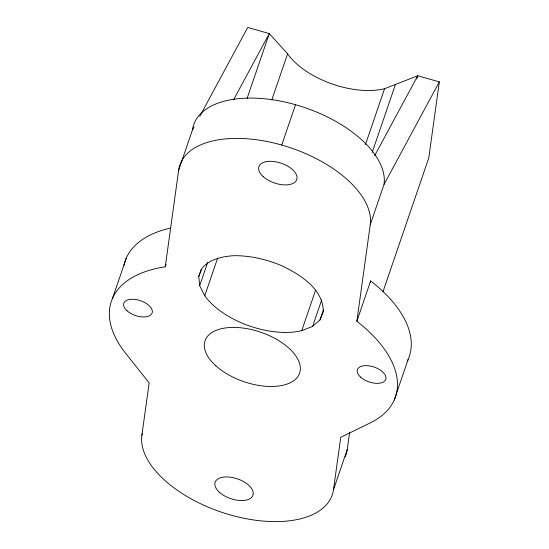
<?xml version="1.0" encoding="UTF-8"?>
<svg xmlns="http://www.w3.org/2000/svg" width="549" height="549" viewBox="0 0 549 549"><rect width="100%" height="100%" fill="white"/><g stroke="black" fill="none" stroke-linecap="round" stroke-linejoin="round"><path stroke-width="0.82" d="M349.624 432.516L347.277 449.432L333.476 489.749A99.966 52.23 18.9 0 1 230.402 514.962A99.966 52.23 18.9 0 1 141.868 435.309L149.15 382.873L126.304 354.139A135.205 70.643 18.9 0 1 165.249 266.807L166.079 264.392M165.249 266.807L178.645 170.259L192.452 129.935L194.072 126.922M333.476 489.749L340.751 437.313L369.532 423.245A135.205 70.643 18.9 0 0 356.85 321.247L370.246 224.699L384.053 184.375L439.324 81.89L417.755 75.762L384.568 88.725A64.974 33.949 18.9 0 1 287.587 53.829L269.291 33.578L247.723 27.45L199.767 116.374M370.479 282.213L370.657 280.93A135.205 70.643 18.9 0 1 407.358 361.118M439.324 81.89L428.769 157.988L383.03 291.574M112.579 298.189L126.387 257.872M247.112 98.346L269.291 33.578L233.524 99.891M141.868 435.309L142.424 433.696M198.779 276.339L202.128 268.118C210.034 258.874 222.441 256.452 234.011 255.669C250.454 255.573 266.601 259.389 281.733 265.689C300.159 274.726 323.203 288.589 323.32 311.722L319.978 319.943L312.614 326.394L301.737 330.642A64.974 33.949 18.9 0 1 204.756 295.746L199.678 285.761L198.779 276.339L200.989 269.882M199.678 285.761L207.687 262.374M204.756 295.746L217.459 258.654M271.782 99.98L287.587 53.829M178.645 170.259A99.966 52.23 18.9 0 1 281.719 145.039L295.527 104.722A99.966 52.23 18.9 0 1 384.053 184.375M301.737 330.642L315.593 290.188M365.449 144.552L384.568 88.725M312.614 326.394L321.728 299.781M372.153 152.485L395.438 84.477M319.978 319.943L323.567 309.458M416.643 79.001L417.755 75.762L374.672 155.642M356.85 321.247L370.657 280.93M394.244 399.981L408.044 359.664M123.923 265.538A135.205 70.643 18.9 0 1 170.526 228.082M281.719 145.039A99.966 52.23 18.9 0 1 370.246 224.699M192.452 129.935A99.966 52.23 18.9 0 1 295.527 104.722M347.277 449.432A99.966 52.23 18.9 0 1 345.17 456.837M215.881 365.867A49.98 26.119 18.9 0 0 297.647 376.882A49.98 26.119 18.9 0 0 243.433 328.103A49.98 26.119 18.9 0 0 215.881 365.867M127.025 310.782A14.995 7.837 18.9 0 0 151.558 314.083A14.995 7.837 18.9 0 0 135.294 299.452A14.995 7.837 18.9 0 0 127.025 310.782M360.652 377.163A14.995 7.837 18.9 0 0 385.185 380.471A14.995 7.837 18.9 0 0 368.921 365.833A14.995 7.837 18.9 0 0 360.652 377.163M219.456 492.316A19.99 10.445 18.9 0 0 252.169 496.721A19.99 10.445 18.9 0 0 230.484 477.211A19.99 10.445 18.9 0 0 219.456 492.316M263.252 176.668A19.99 10.445 18.9 0 0 295.959 181.081A19.99 10.445 18.9 0 0 274.274 161.564A19.99 10.445 18.9 0 0 263.252 176.668"/></g></svg>
